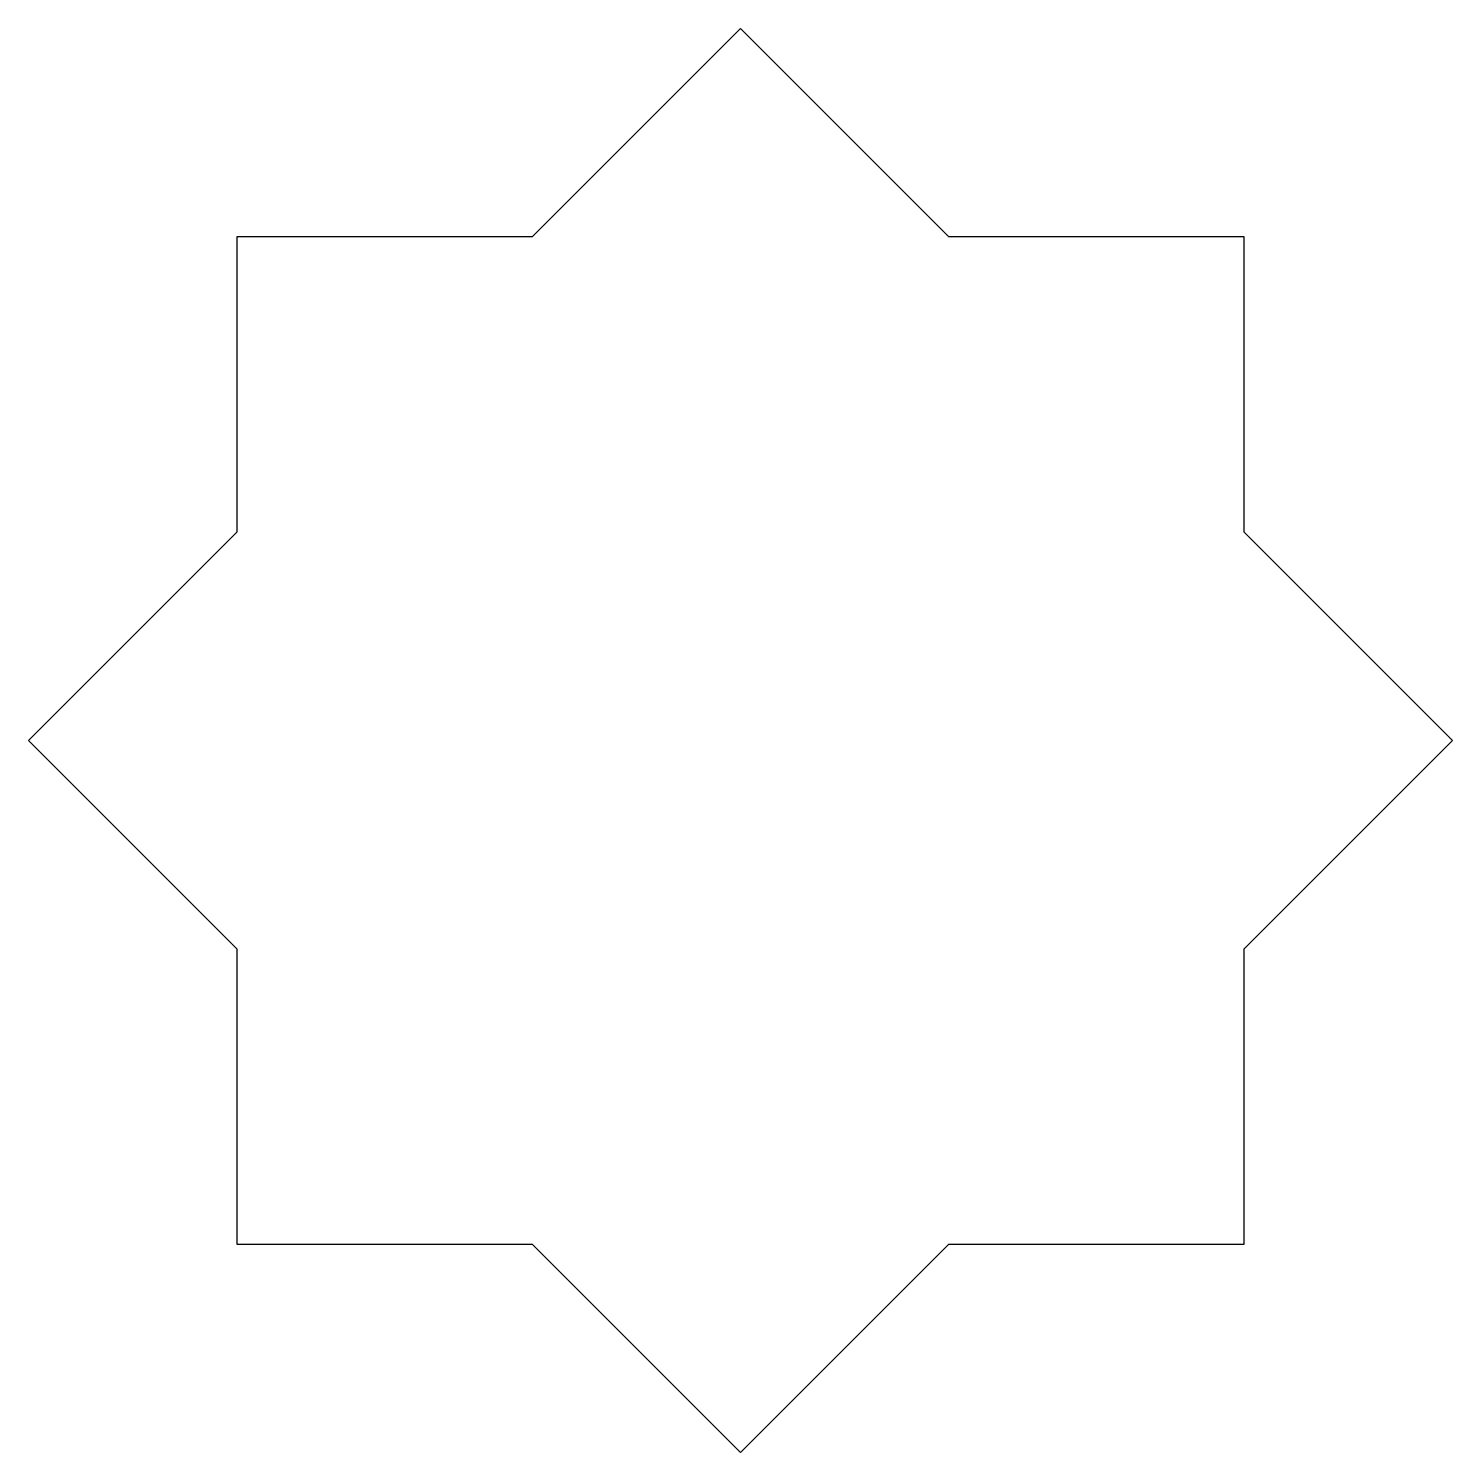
# Model space of a CAD drawing. Header units: feet. Extents: x -0.5 to 0.5, y -0.5 to 0.5.
import ezdxf

# ---------------------------------------------------------------- set-up
doc = ezdxf.new("R2010")
doc.units = ezdxf.units.FT
doc.header["$MEASUREMENT"] = 0

msp = doc.modelspace()

# ---------------------------------------------------------------- linework, layer by layer
msp.add_lwpolyline([(0.1464, -0.3536), (0.3536, -0.3536), (0.3536, -0.1464), (0.5, 0), (0.3536, 0.1464), (0.3536, 0.3536), (0.1464, 0.3536), (0, 0.5), (-0.1464, 0.3536), (-0.3536, 0.3536), (-0.3536, 0.1464), (-0.5, 0), (-0.3536, -0.1464), (-0.3536, -0.3536), (-0.1464, -0.3536), (0, -0.5)], close=True)

doc.saveas('drawing.dxf')
